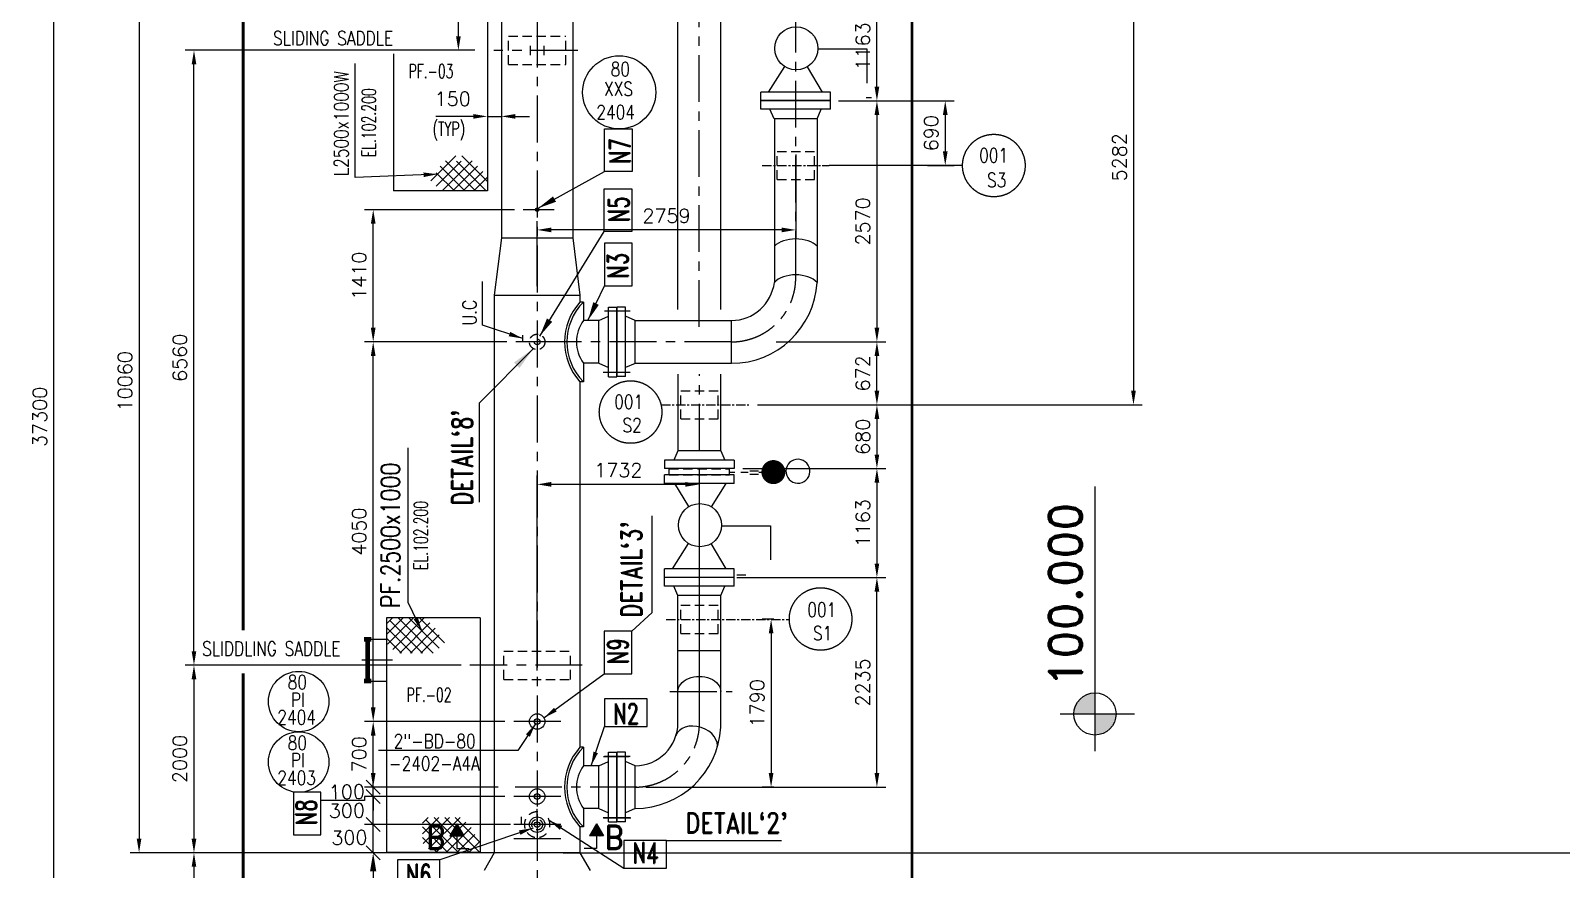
# Model space of a CAD drawing. Extents: x 278807 to 397707, y 326263 to 410363.
# Drawn here: x 334498 to 350829, y 372014 to 380961 of the extents above; entities that cross this region are included whole.
import ezdxf
from ezdxf.enums import TextEntityAlignment as Align

# ---------------------------------------------------------------- set-up
doc = ezdxf.new("R2010")
doc.units = 0
doc.header["$LTSCALE"] = 400
doc.header["$MEASUREMENT"] = 0
doc.linetypes.add('CENTER', pattern=[2, 1.25, -0.25, 0.25, -0.25])
doc.linetypes.add('HIDDEN', pattern=[0.375, 0.25, -0.125])
doc.layers.get('0').update_dxf_attribs({"linetype": 'CONTINUOUS'})
doc.layers.get('DEFPOINTS').update_dxf_attribs({"linetype": 'CONTINUOUS'})
for name, color, linetype in [('CENTRE', 1, 'CENTER'), ('DIM', 1, 'CONTINUOUS'), ('DWG', 2, 'CONTINUOUS'), ('PILERLINE', 4, 'CONTINUOUS'), ('PIPE124', 4, 'CONTINUOUS'), ('SURROPT', 5, 'CONTINUOUS'), ('TEXT', 3, 'CONTINUOUS'), ('WORK', 7, 'CONTINUOUS')]:
    doc.layers.add(name, color=color, linetype=linetype)
doc.styles.add('30', font='romans.shx', dxfattribs={"oblique": 30})
doc.styles.add('ROMANC', font='romand.shx', dxfattribs={"height": 3})
doc.styles.add('ROMANS', font='romans.shx', dxfattribs={"width": 0.9})
doc.styles.get("Standard").update_dxf_attribs({"font": 'romans.shx'})
doc.dimstyles.new('pll', dxfattribs={"dimscale": 100, "dimtxt": 2, "dimasz": 2.5, "dimexe": 1, "dimexo": 1, "dimgap": 1, "dimtad": 1, "dimdec": 0, "dimtxsty": '30', "dimcen": 2.5, "dimclrd": 10, "dimclre": 10, "dimclrt": 3, "dimadec": 0, "dimazin": 0, "dimtfac": 1, "dimtdec": 0, "dimtmove": 0, "dimatfit": 0, "dimfxl": 0, "dimarcsym": 0})
doc.dimstyles.new('RKS', dxfattribs={"dimscale": 100, "dimtxt": 2, "dimasz": 2, "dimexe": 1, "dimexo": 1, "dimgap": 1, "dimtad": 1, "dimdec": 0, "dimzin": 0, "dimdsep": 46, "dimtxsty": 'ROMANS', "dimcen": 0.09, "dimclrd": 1, "dimclre": 1, "dimclrt": 3, "dimadec": 0, "dimazin": 0, "dimtfac": 1, "dimtdec": 0, "dimtmove": 2, "dimatfit": 3, "dimfxl": 0, "dimtolj": 1, "dimtzin": 0, "dimarcsym": 0})
doc.dimstyles.new('VIPIN', dxfattribs={"dimscale": 75, "dimtxt": 2, "dimasz": 2, "dimexe": 1.25, "dimexo": 1.25, "dimgap": 1, "dimtad": 1, "dimdec": 0, "dimtxsty": 'Standard', "dimcen": 0, "dimclrd": 1, "dimclre": 1, "dimclrt": 3, "dimadec": 0, "dimazin": 0, "dimtfac": 1, "dimtdec": 0, "dimtmove": 0, "dimatfit": 3, "dimfxl": 0, "dimtolj": 1, "dimarcsym": 0})

# ---------------------------------------------------------------- blocks, each defined once
blk = doc.blocks.new('*D28')
at = {"color": 1, "lineweight": -2}
for p, q in [((339441, 372191), (336147, 372191)), ((336241, 372041), (336241, 358341)), ((336672, 358191), (336147, 358191))]:
    blk.add_line(p, q, dxfattribs=at)
at = {"color": 1}
for points in [[(336216, 372041), (336266, 372041), (336241, 372191)], [(336216, 358341), (336266, 358341), (336241, 358191)]]:
    blk.add_solid(points, dxfattribs=at)
at = {"layer": 'DEFPOINTS', "color": 0}
for p in [(339535, 372191, 78114), (336241, 358191), (336765, 358191, 78114)]:
    blk.add_point(p, dxfattribs=at)
at = {"color": 3, "insert": (336091, 365191), "char_height": 150, "attachment_point": 5, "rotation": 90}
blk.add_mtext('\\A1;14000', dxfattribs=at)
blk = doc.blocks.new('*D34')
at = {"layer": 'DEFPOINTS', "color": 0}
for p in [(339062, 381753), (339178, 381753), (339329, 380751)]:
    blk.add_point(p, dxfattribs=at)
at = {"layer": 'DIM', "color": 1, "lineweight": -2}
for p, q in [((339084, 381753), (338968, 381753)), ((339062, 380901), (339062, 381603)), ((339236, 380751), (338968, 380751))]:
    blk.add_line(p, q, dxfattribs=at)
at = {"layer": 'DIM', "color": 1}
for points in [[(339037, 381603), (339087, 381603), (339062, 381753)], [(339037, 380901), (339087, 380901), (339062, 380751)]]:
    blk.add_solid(points, dxfattribs=at)
at = {"layer": 'DIM', "color": 3, "insert": (338910, 381310), "char_height": 150, "attachment_point": 5, "rotation": 90}
blk.add_mtext('\\A1;1000', dxfattribs=at)
blk = doc.blocks.new('*D36')
at = {"layer": 'DEFPOINTS', "color": 0}
for p in [(339371, 380268), (339521, 380269), (339521, 380046)]:
    blk.add_point(p, dxfattribs=at)
at = {"layer": 'DIM', "color": 1, "lineweight": -2}
for p, q in [((339221, 380046), (339071, 380046)), ((339371, 380174), (339371, 379953)), ((339371, 380046), (339521, 380046)), ((339521, 380175), (339521, 379953)), ((339671, 380046), (339821, 380046))]:
    blk.add_line(p, q, dxfattribs=at)
at = {"layer": 'DIM', "color": 1}
for points in [[(339221, 380071), (339221, 380021), (339371, 380046)], [(339671, 380071), (339671, 380021), (339521, 380046)]]:
    blk.add_solid(points, dxfattribs=at)
at = {"layer": 'DIM', "color": 3, "insert": (339001, 380233), "char_height": 150, "attachment_point": 5}
blk.add_mtext('\\A1;150', dxfattribs=at)
blk = doc.blocks.new('F18-6')
at = {"color": 2}
for p, q in [((371, 191), (-372, 191)), ((-372, 101), (-372, 191)), ((371, 101), (371, 191)), ((371, 101), (-372, 101)), ((-229, 0), (-273, 101)), ((229, 0), (-229, 0)), ((229, 0), (273, 101))]:
    blk.add_line(p, q, dxfattribs=at)
blk = doc.blocks.new('*D38')
at = {"layer": 'DEFPOINTS', "color": 0, "linetype": 'Continuous'}
for p in [(343033, 380211), (342363, 377641), (343527, 377641)]:
    blk.add_point(p, dxfattribs=at)
at = {"layer": 'PILERLINE', "color": 1, "linetype": 'Continuous', "lineweight": -2}
for p, q in [((343123, 380211), (343621, 380211)), ((343527, 380061), (343527, 377791)), ((342453, 377641), (343621, 377641))]:
    blk.add_line(p, q, dxfattribs=at)
at = {"layer": 'PILERLINE', "color": 1, "linetype": 'Continuous'}
for points in [[(343502, 380061), (343552, 380061), (343527, 380211)], [(343502, 377791), (343552, 377791), (343527, 377641)]]:
    blk.add_solid(points, dxfattribs=at)
at = {"layer": 'PILERLINE', "color": 3, "linetype": 'Continuous', "insert": (343377, 378926), "char_height": 150, "attachment_point": 5, "rotation": 90}
blk.add_mtext('\\A1;2570', dxfattribs=at)
blk = doc.blocks.new('*D42')
at = {"layer": 'DEFPOINTS', "color": 0, "linetype": 'Continuous'}
for p in [(338546, 372191), (338153, 369191), (338332, 369191)]:
    blk.add_point(p, dxfattribs=at)
at = {"layer": 'PILERLINE', "color": 1, "linetype": 'Continuous', "lineweight": -2}
for p, q in [((338426, 372191), (338028, 372191)), ((338153, 371991), (338153, 369391)), ((338212, 369191), (338028, 369191))]:
    blk.add_line(p, q, dxfattribs=at)
at = {"layer": 'PILERLINE', "color": 1, "linetype": 'Continuous'}
for points in [[(338119, 371991), (338186, 371991), (338153, 372191)], [(338119, 369391), (338186, 369391), (338153, 369191)]]:
    blk.add_solid(points, dxfattribs=at)
at = {"layer": 'PILERLINE', "color": 3, "linetype": 'Continuous', "insert": (337953, 370691), "char_height": 200, "attachment_point": 5, "rotation": 90}
blk.add_mtext('\\A1;3000', dxfattribs=at)
blk = doc.blocks.new('_Oblique')
at = {"color": 0, "linetype": 'ByBlock', "lineweight": -2}
blk.add_line((-0.5, -0.5), (0.5, 0.5), dxfattribs=at)
blk = doc.blocks.new('*D43')
at = {"layer": 'DEFPOINTS', "color": 0}
for p in [(338153, 372491), (339711, 372491), (338607, 372191)]:
    blk.add_point(p, dxfattribs=at)
at = {"layer": 'WORK', "color": 1, "lineweight": -2}
for p, q in [((339618, 372491), (338059, 372491)), ((338153, 372191), (338153, 372491)), ((338513, 372191), (338059, 372191))]:
    blk.add_line(p, q, dxfattribs=at)
at = {"layer": 'WORK', "color": 1, "lineweight": -2, "xscale": 150, "yscale": 150, "zscale": 150}
for p, rotation in [((338153, 372491), 90), ((338153, 372191), 270)]:
    blk.add_blockref('_Oblique', p, dxfattribs=dict(at, rotation=rotation))
at = {"layer": 'WORK', "color": 3, "insert": (337899, 372353), "char_height": 150, "attachment_point": 5, "rotation": 1}
blk.add_mtext('\\A1;300', dxfattribs=at)
blk = doc.blocks.new('*D44')
at = {"layer": 'DEFPOINTS', "color": 0}
for p in [(338153, 372791), (339651, 372791), (339496, 372491)]:
    blk.add_point(p, dxfattribs=at)
at = {"layer": 'WORK', "color": 1, "lineweight": -2}
for p, q in [((339557, 372791), (338059, 372791)), ((338153, 372491), (338153, 372791)), ((339402, 372491), (338059, 372491))]:
    blk.add_line(p, q, dxfattribs=at)
at = {"layer": 'WORK', "color": 1, "lineweight": -2, "xscale": 150, "yscale": 150, "zscale": 150}
for p, rotation in [((338153, 372791), 90), ((338153, 372491), 270)]:
    blk.add_blockref('_Oblique', p, dxfattribs=dict(at, rotation=rotation))
at = {"layer": 'WORK', "color": 3, "insert": (337872, 372641), "char_height": 150, "attachment_point": 5, "rotation": 1}
blk.add_mtext('\\A1;300', dxfattribs=at)
blk = doc.blocks.new('*D45')
at = {"layer": 'DEFPOINTS', "color": 0}
for p in [(338153, 372891), (339580, 372891), (338729, 372791)]:
    blk.add_point(p, dxfattribs=at)
at = {"layer": 'WORK', "color": 1, "lineweight": -2}
for p, q in [((338153, 372891), (338153, 373041)), ((339486, 372891), (338059, 372891)), ((338153, 372791), (338153, 372891)), ((338635, 372791), (338059, 372791)), ((338153, 372791), (338153, 372641))]:
    blk.add_line(p, q, dxfattribs=at)
at = {"layer": 'WORK', "color": 1, "lineweight": -2, "xscale": 150, "yscale": 150, "zscale": 150}
for p, rotation in [((338153, 372891), 270), ((338153, 372791), 90)]:
    blk.add_blockref('_Oblique', p, dxfattribs=dict(at, rotation=rotation))
at = {"layer": 'WORK', "color": 3, "insert": (337872, 372841), "char_height": 150, "attachment_point": 5, "rotation": 1}
blk.add_mtext('\\A1;100', dxfattribs=at)
blk = doc.blocks.new('*D46')
at = {"layer": 'DEFPOINTS', "color": 0}
for p in [(338153, 373591), (339651, 373591), (338578, 372891)]:
    blk.add_point(p, dxfattribs=at)
at = {"layer": 'WORK', "color": 1, "lineweight": -2}
for p, q in [((339557, 373591), (338059, 373591)), ((338153, 373041), (338153, 373441)), ((338484, 372891), (338059, 372891))]:
    blk.add_line(p, q, dxfattribs=at)
at = {"layer": 'WORK', "color": 1}
for points in [[(338128, 373441), (338178, 373441), (338153, 373591)], [(338128, 373041), (338178, 373041), (338153, 372891)]]:
    blk.add_solid(points, dxfattribs=at)
at = {"layer": 'WORK', "color": 3, "insert": (338003, 373241), "char_height": 150, "attachment_point": 5, "rotation": 90}
blk.add_mtext('\\A1;700', dxfattribs=at)
blk = doc.blocks.new('*D47')
at = {"layer": 'DEFPOINTS', "color": 0}
for p in [(339184, 374191), (336241, 372191), (336529, 372191, -78114)]:
    blk.add_point(p, dxfattribs=at)
at = {"layer": 'WORK', "color": 1, "lineweight": -2}
for p, q in [((339090, 374191), (336147, 374191)), ((336241, 374041), (336241, 372341)), ((336436, 372191), (336147, 372191))]:
    blk.add_line(p, q, dxfattribs=at)
at = {"layer": 'WORK', "color": 1}
for points in [[(336216, 374041), (336266, 374041), (336241, 374191)], [(336216, 372341), (336266, 372341), (336241, 372191)]]:
    blk.add_solid(points, dxfattribs=at)
at = {"layer": 'WORK', "color": 3, "insert": (336091, 373191), "char_height": 150, "attachment_point": 5, "rotation": 90}
blk.add_mtext('\\A1;2000', dxfattribs=at)
blk = doc.blocks.new('*D48')
at = {"layer": 'DEFPOINTS', "color": 0}
for p in [(336241, 380751), (339071, 380751), (336241, 374191)]:
    blk.add_point(p, dxfattribs=at)
at = {"layer": 'WORK', "color": 1, "lineweight": -2}
for p, q in [((338978, 380751), (336147, 380751)), ((336241, 374341), (336241, 380601))]:
    blk.add_line(p, q, dxfattribs=at)
at = {"layer": 'WORK', "color": 1}
for points in [[(336216, 380601), (336266, 380601), (336241, 380751)], [(336216, 374341), (336266, 374341), (336241, 374191)]]:
    blk.add_solid(points, dxfattribs=at)
at = {"layer": 'WORK', "color": 3, "insert": (336091, 377471), "char_height": 150, "attachment_point": 5, "rotation": 90}
blk.add_mtext('\\A1;6560', dxfattribs=at)
blk = doc.blocks.new('*D49')
at = {"layer": 'DEFPOINTS', "color": 0}
for p in [(338153, 377641), (339670, 377641), (338153, 373591)]:
    blk.add_point(p, dxfattribs=at)
at = {"layer": 'WORK', "color": 1, "lineweight": -2}
for p, q in [((339577, 377641), (338059, 377641)), ((338153, 373741), (338153, 377491))]:
    blk.add_line(p, q, dxfattribs=at)
at = {"layer": 'WORK', "color": 1}
for points in [[(338128, 377491), (338178, 377491), (338153, 377641)], [(338128, 373741), (338178, 373741), (338153, 373591)]]:
    blk.add_solid(points, dxfattribs=at)
at = {"layer": 'WORK', "color": 3, "insert": (338003, 375616), "char_height": 150, "attachment_point": 5, "rotation": 90}
blk.add_mtext('\\A1;4050', dxfattribs=at)
blk = doc.blocks.new('*D50')
at = {"layer": 'DEFPOINTS', "color": 0}
for p in [(338153, 379051), (339754, 379051), (338153, 377641)]:
    blk.add_point(p, dxfattribs=at)
at = {"layer": 'WORK', "color": 1, "lineweight": -2}
for p, q in [((339660, 379051), (338059, 379051)), ((338153, 377791), (338153, 378901))]:
    blk.add_line(p, q, dxfattribs=at)
at = {"layer": 'WORK', "color": 1}
for points in [[(338128, 378901), (338178, 378901), (338153, 379051)], [(338128, 377791), (338178, 377791), (338153, 377641)]]:
    blk.add_solid(points, dxfattribs=at)
at = {"layer": 'WORK', "color": 3, "insert": (338003, 378346), "char_height": 150, "attachment_point": 5, "rotation": 90}
blk.add_mtext('\\A1;1410', dxfattribs=at)
blk = doc.blocks.new('*D52')
at = {"layer": 'DEFPOINTS', "color": 0}
for p in [(338059, 382251), (335655, 372191), (336436, 372191)]:
    blk.add_point(p, dxfattribs=at)
at = {"layer": 'WORK', "color": 1, "lineweight": -2}
for p, q in [((337965, 382251), (335561, 382251)), ((335655, 382101), (335655, 372341)), ((336342, 372191), (335561, 372191))]:
    blk.add_line(p, q, dxfattribs=at)
at = {"layer": 'WORK', "color": 1}
for points in [[(335630, 382101), (335680, 382101), (335655, 382251)], [(335630, 372341), (335680, 372341), (335655, 372191)]]:
    blk.add_solid(points, dxfattribs=at)
at = {"layer": 'WORK', "color": 3, "insert": (335505, 377221), "char_height": 150, "attachment_point": 5, "rotation": 90}
blk.add_mtext('\\A1;10060', dxfattribs=at)
blk = doc.blocks.new('*D67')
at = {"layer": 'DEFPOINTS', "color": 0}
for p in [(341937, 375126), (343527, 375126), (340966, 372891)]:
    blk.add_point(p, dxfattribs=at)
at = {"layer": 'WORK', "color": 1, "lineweight": -2}
for p, q in [((342031, 375126), (343621, 375126)), ((343527, 373041), (343527, 374976)), ((341060, 372891), (343621, 372891))]:
    blk.add_line(p, q, dxfattribs=at)
at = {"layer": 'WORK', "color": 1}
for points in [[(343502, 374976), (343552, 374976), (343527, 375126)], [(343502, 373041), (343552, 373041), (343527, 372891)]]:
    blk.add_solid(points, dxfattribs=at)
at = {"layer": 'WORK', "color": 3, "insert": (343377, 374008), "char_height": 150, "attachment_point": 5, "rotation": 90}
blk.add_mtext('\\A1;2235', dxfattribs=at)
blk = doc.blocks.new('*D68')
at = {"layer": 'DEFPOINTS', "color": 0}
for p in [(342522, 374681), (342398, 372891), (342522, 372891)]:
    blk.add_point(p, dxfattribs=at)
at = {"layer": 'WORK', "color": 1, "lineweight": -2}
for p, q in [((342429, 374681), (342304, 374681)), ((342398, 374531), (342398, 373041)), ((342429, 372891), (342304, 372891))]:
    blk.add_line(p, q, dxfattribs=at)
at = {"layer": 'WORK', "color": 1}
for points in [[(342373, 374531), (342423, 374531), (342398, 374681)], [(342373, 373041), (342423, 373041), (342398, 372891)]]:
    blk.add_solid(points, dxfattribs=at)
at = {"layer": 'WORK', "color": 3, "insert": (342248, 373786), "char_height": 150, "attachment_point": 5, "rotation": 90}
blk.add_mtext('\\A1;1790', dxfattribs=at)
blk = doc.blocks.new('*D69')
at = {"layer": 'DEFPOINTS', "color": 0}
for p in [(342004, 376289), (342004, 375126), (343527, 375126)]:
    blk.add_point(p, dxfattribs=at)
at = {"layer": 'WORK', "color": 1, "lineweight": -2}
for p, q in [((342098, 376289), (343621, 376289)), ((343527, 376139), (343527, 375276)), ((342098, 375126), (343621, 375126))]:
    blk.add_line(p, q, dxfattribs=at)
at = {"layer": 'WORK', "color": 1}
for points in [[(343502, 376139), (343552, 376139), (343527, 376289)], [(343502, 375276), (343552, 375276), (343527, 375126)]]:
    blk.add_solid(points, dxfattribs=at)
at = {"layer": 'WORK', "color": 3, "insert": (343377, 375707), "char_height": 150, "attachment_point": 5, "rotation": 90}
blk.add_mtext('\\A1;1163', dxfattribs=at)
blk = doc.blocks.new('*D70')
at = {"layer": 'DEFPOINTS', "color": 0}
for p in [(342159, 376969), (342859, 376289), (343527, 376289)]:
    blk.add_point(p, dxfattribs=at)
at = {"layer": 'WORK', "color": 1, "lineweight": -2}
for p, q in [((342253, 376969), (343621, 376969)), ((343527, 376819), (343527, 376439)), ((342953, 376289), (343621, 376289))]:
    blk.add_line(p, q, dxfattribs=at)
at = {"layer": 'WORK', "color": 1}
for points in [[(343502, 376819), (343552, 376819), (343527, 376969)], [(343502, 376439), (343552, 376439), (343527, 376289)]]:
    blk.add_solid(points, dxfattribs=at)
at = {"layer": 'WORK', "color": 3, "insert": (343377, 376629), "char_height": 150, "attachment_point": 5, "rotation": 90}
blk.add_mtext('\\A1;680', dxfattribs=at)
blk = doc.blocks.new('*D71')
at = {"layer": 'DEFPOINTS', "color": 0}
for p in [(343402, 377641), (343527, 377641), (343307, 376969)]:
    blk.add_point(p, dxfattribs=at)
at = {"layer": 'WORK', "color": 1, "lineweight": -2}
for p, q in [((343495, 377641), (343621, 377641)), ((343527, 377119), (343527, 377491)), ((343401, 376969), (343621, 376969))]:
    blk.add_line(p, q, dxfattribs=at)
at = {"layer": 'WORK', "color": 1}
for points in [[(343502, 377491), (343552, 377491), (343527, 377641)], [(343502, 377119), (343552, 377119), (343527, 376969)]]:
    blk.add_solid(points, dxfattribs=at)
at = {"layer": 'WORK', "color": 3, "insert": (343377, 377305), "char_height": 150, "attachment_point": 5, "rotation": 90}
blk.add_mtext('\\A1;672', dxfattribs=at)
blk = doc.blocks.new('*D75')
at = {"layer": 'DEFPOINTS', "color": 0}
for p in [(343031, 381375), (343527, 381375), (343372, 380212)]:
    blk.add_point(p, dxfattribs=at)
at = {"layer": 'WORK', "color": 1, "lineweight": -2}
for p, q in [((343125, 381375), (343621, 381375)), ((343527, 380362), (343527, 381225)), ((343466, 380212), (343621, 380212))]:
    blk.add_line(p, q, dxfattribs=at)
at = {"layer": 'WORK', "color": 1}
for points in [[(343502, 381225), (343552, 381225), (343527, 381375)], [(343502, 380362), (343552, 380362), (343527, 380212)]]:
    blk.add_solid(points, dxfattribs=at)
at = {"layer": 'WORK', "color": 3, "insert": (343377, 380793), "char_height": 150, "attachment_point": 5, "rotation": 90}
blk.add_mtext('\\A1;1163', dxfattribs=at)
blk = doc.blocks.new('*D106')
at = {"layer": 'DEFPOINTS', "color": 0}
for p in [(343024, 380212), (343974, 379522), (344256, 379522)]:
    blk.add_point(p, dxfattribs=at)
at = {"layer": 'WORK', "color": 1, "lineweight": -2}
for p, q in [((343118, 380212), (344350, 380212)), ((344256, 380062), (344256, 379672)), ((344068, 379522), (344350, 379522))]:
    blk.add_line(p, q, dxfattribs=at)
at = {"layer": 'WORK', "color": 1}
for points in [[(344231, 380062), (344281, 380062), (344256, 380212)], [(344231, 379672), (344281, 379672), (344256, 379522)]]:
    blk.add_solid(points, dxfattribs=at)
at = {"layer": 'WORK', "color": 3, "insert": (344106, 379867), "char_height": 150, "attachment_point": 5, "rotation": 90}
blk.add_mtext('\\A1;690', dxfattribs=at)
blk = doc.blocks.new('*D118')
at = {"layer": 'DEFPOINTS', "color": 0}
for p in [(373176, 398361), (340088, 372191), (374596, 372191)]:
    blk.add_point(p, dxfattribs=at)
at = {"layer": 'WORK', "color": 1, "lineweight": -2}
for p, q in [((373270, 398361), (374689, 398361)), ((374596, 398211), (374596, 372341)), ((340181, 372191), (374689, 372191))]:
    blk.add_line(p, q, dxfattribs=at)
at = {"layer": 'WORK', "color": 1}
for points in [[(374571, 398211), (374621, 398211), (374596, 398361)], [(374571, 372341), (374621, 372341), (374596, 372191)]]:
    blk.add_solid(points, dxfattribs=at)
at = {"layer": 'WORK', "color": 3, "insert": (374446, 385276), "char_height": 150, "attachment_point": 5, "rotation": 90}
blk.add_mtext('\\A1;26170', dxfattribs=at)
blk = doc.blocks.new('*D185')
at = {"layer": 'DEFPOINTS', "color": 0}
for p in [(334747, 395491), (335662, 395491), (336200, 358191, -78114)]:
    blk.add_point(p, dxfattribs=at)
at = {"layer": 'WORK', "color": 1, "lineweight": -2}
for p, q in [((335568, 395491), (334653, 395491)), ((334747, 358341), (334747, 395341)), ((336106, 358191), (334653, 358191))]:
    blk.add_line(p, q, dxfattribs=at)
at = {"layer": 'WORK', "color": 1}
for points in [[(334722, 395341), (334772, 395341), (334747, 395491)], [(334722, 358341), (334772, 358341), (334747, 358191)]]:
    blk.add_solid(points, dxfattribs=at)
at = {"layer": 'WORK', "color": 3, "insert": (334597, 376841), "char_height": 150, "attachment_point": 5, "rotation": 90}
blk.add_mtext('\\A1;37300', dxfattribs=at)
blk = doc.blocks.new('*D210')
at = {"layer": 'DEFPOINTS', "color": 0}
for p in [(342733, 382251), (342937, 376969), (346264, 376969)]:
    blk.add_point(p, dxfattribs=at)
at = {"layer": 'WORK', "color": 1, "lineweight": -2}
for p, q in [((342827, 382251), (346358, 382251)), ((346264, 382101), (346264, 377119)), ((343031, 376969), (346358, 376969))]:
    blk.add_line(p, q, dxfattribs=at)
at = {"layer": 'WORK', "color": 1}
for points in [[(346239, 382101), (346289, 382101), (346264, 382251)], [(346239, 377119), (346289, 377119), (346264, 376969)]]:
    blk.add_solid(points, dxfattribs=at)
at = {"layer": 'WORK', "color": 3, "insert": (346114, 379610), "char_height": 150, "attachment_point": 5, "rotation": 90}
blk.add_mtext('\\A1;5282', dxfattribs=at)
blk = doc.blocks.new('*D211')
at = {"layer": 'DEFPOINTS', "color": 0}
for p in [(342661, 379732), (339902, 378835), (339902, 378141)]:
    blk.add_point(p, dxfattribs=at)
at = {"layer": 'WORK', "color": 1, "lineweight": -2}
for p, q in [((342661, 379638), (342661, 378741)), ((339902, 378234), (339902, 378929)), ((342511, 378835), (340052, 378835))]:
    blk.add_line(p, q, dxfattribs=at)
at = {"layer": 'WORK', "color": 1}
for points in [[(340052, 378860), (340052, 378810), (339902, 378835)], [(342511, 378860), (342511, 378810), (342661, 378835)]]:
    blk.add_solid(points, dxfattribs=at)
at = {"layer": 'WORK', "color": 3, "insert": (341282, 378985), "char_height": 150, "attachment_point": 5}
blk.add_mtext('\\A1;2759', dxfattribs=at)
blk = doc.blocks.new('*D212')
at = {"layer": 'DEFPOINTS', "color": 0}
for p in [(339902, 376121), (339902, 374041), (341634, 373910)]:
    blk.add_point(p, dxfattribs=at)
at = {"layer": 'WORK', "color": 1, "lineweight": -2}
for p, q in [((339902, 374134), (339902, 376215)), ((341484, 376121), (340052, 376121)), ((341634, 374003), (341634, 376215))]:
    blk.add_line(p, q, dxfattribs=at)
at = {"layer": 'WORK', "color": 1}
for points in [[(340052, 376146), (340052, 376096), (339902, 376121)], [(341484, 376146), (341484, 376096), (341634, 376121)]]:
    blk.add_solid(points, dxfattribs=at)
at = {"layer": 'WORK', "color": 3, "insert": (340768, 376271), "char_height": 150, "attachment_point": 5}
blk.add_mtext('\\A1;1732', dxfattribs=at)

msp = doc.modelspace()

# ---------------------------------------------------------------- hatches: boundary and pattern name
h = msp.add_hatch(color=255)
h.paths.add_polyline_path([(345852.933, 373896.294, 0.414213562), (345627.933, 373671.294), (345852.933, 373671.294)])
h.paths.add_polyline_path([(345852.933, 373671.294), (345852.933, 373446.294, 0.414213562), (346077.933, 373671.294)])
h = msp.add_hatch()
h.set_pattern_fill('ANSI31', color=256, scale=61.74, angle=540, style=0)
h.set_pattern_definition([(315, (308848.296, 385335.5056), (-5.4570966, -5.4570966), [])])
h.paths.add_polyline_path([(339120.723, 372371.044), (338972.2, 372371.044), (339046.461, 372499.669)])
h = msp.add_hatch()
h.set_pattern_fill('ANSI31', color=256, scale=61.74, angle=540, style=0)
h.set_pattern_definition([(225, (370733.977, 385335.5056), (5.4570966, -5.4570966), [])])
h.paths.add_polyline_path([(340461.55, 372371.044), (340610.073, 372371.044), (340535.812, 372499.669)])

# ---------------------------------------------------------------- linework, layer by layer
for p, q in [((343902.309, 385190.694), (343902.309, 362190.694)), ((343902.309, 362290.694), (343902.309, 385090.694)), ((340561.316, 373119.194), (340662.38, 373164.093)), ((339735.08, 372490.694), (339735.08, 372572.806)), ((339046.461, 372499.669), (338972.2, 372371.044)), ((338972.2, 372371.044), (339120.723, 372371.044)), ((339046.269, 372371.044), (339046.269, 372236.462)), ((339046.461, 372499.669), (339120.723, 372371.044)), ((339872.316, 372490.694), (339735.08, 372490.694)), ((340535.812, 372499.669), (340461.55, 372371.044)), ((340610.073, 372371.044), (340461.55, 372371.044)), ((340535.812, 372499.669), (340610.073, 372371.044)), ((340536.004, 372371.044), (340536.004, 372236.462)), ((339046.269, 372236.462), (339176.835, 372236.462)), ((340536.004, 372236.462), (340405.438, 372236.462))]:
    msp.add_line(p, q)
at = {"color": 9}
for p, q in [((339521.316, 382250.694), (339521.316, 378750.694)), ((339521.316, 382250.694), (339521.316, 378750.694)), ((340283.316, 382250.694), (340283.316, 378750.694)), ((339371.316, 381752.694), (339371.316, 379250.694)), ((338371.316, 380713.317), (338371.316, 379250.694)), ((339371.316, 379250.694), (338371.316, 379250.694)), ((339521.316, 378750.694), (339445.316, 378140.694)), ((339521.316, 378750.694), (340283.316, 378750.694)), ((340283.316, 378750.694), (340359.316, 378140.694)), ((339445.316, 378140.694), (339445.316, 373119.134)), ((339445.316, 378140.694), (340359.316, 378140.694)), ((340359.316, 378140.694), (340359.316, 378073.016)), ((340359.316, 378073.016), (340359.316, 378065.694)), ((340395.316, 378065.694), (340359.316, 378065.694)), ((340395.316, 378065.694), (340395.316, 377869.194)), ((340561.316, 377869.194), (340662.38, 377914.093)), ((340662.38, 377269.194), (340662.38, 378012.194)), ((340662.38, 378012.194), (340752.316, 378012.194)), ((340752.316, 377269.194), (340752.316, 378012.194)), ((340561.316, 377869.194), (340395.316, 377869.194)), ((340561.316, 377412.194), (340561.316, 377869.194)), ((340561.316, 377412.194), (340395.316, 377412.194)), ((340395.316, 377412.194), (340395.316, 377215.694)), ((340561.316, 377412.194), (340662.38, 377367.296)), ((340662.38, 377269.194), (340752.316, 377269.194)), ((340359.316, 377215.694), (340359.316, 373315.694)), ((340395.316, 377215.694), (340359.316, 377215.694)), ((340395.316, 373315.694), (340359.316, 373315.694)), ((340395.316, 373315.694), (340395.316, 373119.194)), ((340662.38, 373262.194), (340752.316, 373262.194)), ((340662.38, 372519.194), (340662.38, 373262.194)), ((340752.316, 372519.194), (340752.316, 373262.194)), ((339445.316, 373119.134), (339445.316, 372190.694)), ((340561.316, 373119.194), (340395.316, 373119.194)), ((340561.316, 372662.194), (340561.316, 373119.194)), ((340561.316, 372662.194), (340395.316, 372662.194)), ((340395.316, 372662.194), (340395.316, 372465.694)), ((340561.316, 372662.194), (340662.38, 372617.296)), ((340662.38, 372519.194), (340752.316, 372519.194)), ((340395.316, 372465.694), (340359.316, 372465.694)), ((340359.316, 372465.694), (340359.316, 372190.694)), ((339445.316, 372190.694), (339336.197, 372001.694)), ((340359.316, 372190.694), (339445.316, 372190.694)), ((340359.316, 372190.694), (340468.435, 372001.694))]:
    msp.add_line(p, q, dxfattribs=at)
at = {"color": 9, "linetype": 'HIDDEN'}
for p, q in [((339596.316, 380600.694), (339596.316, 380900.694)), ((339596.316, 380900.694), (340208.316, 380900.694)), ((340208.316, 380600.694), (340208.316, 380900.694)), ((339831.112, 380699.975), (339831.112, 380801.413)), ((339977.533, 380699.975), (339977.533, 380801.413)), ((339596.316, 380600.694), (340208.316, 380600.694)), ((339545.316, 374040.694), (339545.316, 374340.694)), ((339545.316, 374340.694), (340259.316, 374340.694)), ((340259.316, 374040.694), (340259.316, 374340.694)), ((339545.316, 374040.694), (340259.316, 374040.694))]:
    msp.add_line(p, q, dxfattribs=at)
at = {"color": 8}
for p, q in [((339035.835, 379624.672), (338769.275, 379358.112)), ((339092.403, 379568.103), (338825.843, 379301.543)), ((339209.965, 379572.528), (338888.131, 379250.694)), ((339209.965, 379572.528), (338888.131, 379250.694)), ((338923.142, 379572.528), (339244.977, 379250.694)), ((338923.142, 379572.528), (339244.977, 379250.694)), ((339040.705, 379568.103), (339358.114, 379250.694)), ((339097.273, 379624.672), (339371.316, 379350.629)), ((338825.843, 379443.554), (339018.703, 379250.694)), ((338866.574, 379515.96), (339131.84, 379250.694)), ((339266.534, 379515.96), (339001.268, 379250.694)), ((339323.102, 379459.391), (339114.405, 379250.694)), ((339371.316, 379396.36), (339225.65, 379250.694)), ((339295.316, 374695.768), (338295.316, 374695.768)), ((338295.316, 374695.768), (338295.316, 372193.768)), ((338471.255, 374695.768), (338295.316, 374519.829)), ((338358.118, 374695.768), (338295.316, 374632.966)), ((338584.392, 374695.768), (338304.527, 374415.903)), ((338332.269, 374669.918), (338680.397, 374321.79)), ((338697.529, 374695.768), (338361.096, 374359.334)), ((338419.556, 374695.768), (338793.534, 374321.79)), ((338758.523, 374643.624), (338436.688, 374321.79)), ((338758.523, 374643.624), (338436.688, 374321.79)), ((338471.7, 374643.624), (338793.534, 374321.79)), ((338532.693, 374695.768), (338855.822, 374372.639)), ((338645.831, 374695.768), (338912.391, 374429.208)), ((339295.316, 374695.768), (339295.316, 372193.768)), ((338295.316, 374593.734), (338567.26, 374321.79)), ((338295.316, 374480.597), (338454.123, 374321.79)), ((338815.091, 374587.056), (338549.825, 374321.79)), ((338855.822, 374514.649), (338662.962, 374321.79)), ((338056.648, 374470.768), (338295.316, 374470.768)), ((338359.279, 374245.768), (338030.757, 374245.768)), ((338056.648, 374020.768), (338295.316, 374020.768)), ((338854.181, 372567.746), (338678.242, 372391.807)), ((338741.043, 372567.746), (338678.242, 372504.944)), ((338967.318, 372567.746), (338687.453, 372287.881)), ((338715.194, 372541.896), (339063.323, 372193.768)), ((339080.455, 372567.746), (338744.022, 372231.312)), ((338802.482, 372567.746), (339176.46, 372193.768)), ((339141.448, 372515.602), (338819.614, 372193.768)), ((339141.448, 372515.602), (338819.614, 372193.768)), ((338854.626, 372515.602), (339176.46, 372193.768)), ((338915.619, 372567.746), (339289.597, 372193.768)), ((339028.756, 372567.746), (339295.316, 372301.185)), ((338678.242, 372465.712), (338950.186, 372193.768)), ((338678.242, 372352.574), (338837.049, 372193.768)), ((339198.017, 372459.033), (338932.751, 372193.768)), ((339238.748, 372386.627), (339045.888, 372193.768)), ((339295.316, 372193.768), (338295.316, 372193.768)), ((339295.316, 372314.158), (339174.925, 372193.768))]:
    msp.add_line(p, q, dxfattribs=at)
at = {"color": 1}
for p, q in [((340896.054, 377967.094), (340622.418, 377967.094)), ((340896.054, 377314.294), (340605.054, 377314.294)), ((340611.578, 373217.094), (340885.214, 373217.094)), ((340896.054, 373217.094), (340622.418, 373217.094)), ((340896.054, 372564.294), (340605.054, 372564.294)), ((340611.578, 372564.294), (340902.578, 372564.294))]:
    msp.add_line(p, q, dxfattribs=at)
at = {"color": 255}
for p, q in [((345852.933, 376097.021), (345852.933, 373275.961)), ((345483.6, 373671.294), (346273.347, 373671.294))]:
    msp.add_line(p, q, dxfattribs=at)
at = {"const_width": 30}
for points in [[(343902.309, 385190.694), (343902.309, 385190.694), (343902.309, 358190.694)], [(336765.316, 374564.36), (336765.316, 383086.199)], [(336765.316, 374067.387), (336765.316, 374104.66)], [(336765.316, 358253.528), (336765.316, 374067.387)]]:
    msp.add_lwpolyline(points, dxfattribs=at)
for points in [[(340914.69, 379912.428), (340914.69, 379458.485), (340619.935, 379458.485), (340619.935, 379912.428)], [(340912.694, 379272.091), (340912.694, 378818.148), (340617.939, 378818.148), (340617.939, 379272.091)], [(340620.902, 378692.073), (340620.902, 378238.13), (340915.657, 378238.13), (340915.657, 378692.073)], [(340617.939, 374553.037), (340617.939, 374099.095), (340912.694, 374099.095), (340912.694, 374553.037)], [(341075.625, 373832.433), (340621.682, 373832.433), (340621.682, 373537.678), (341075.625, 373537.678)], [(337300.984, 372836.757), (337300.984, 372382.814), (337595.739, 372382.814), (337595.739, 372836.757)], [(341280.715, 372320.187), (340826.772, 372320.187), (340826.772, 372025.432), (341280.715, 372025.432)], [(338864.635, 372114.761), (338410.692, 372114.761), (338410.692, 371820.006), (338864.635, 371820.006)]]:
    msp.add_lwpolyline(points, close=True)
at = {"const_width": 128}
msp.add_lwpolyline([(342422.427, 376315.573, -1), (342422.427, 376187.573, -1)], format="xyb", close=True, dxfattribs=at)
at = {"color": 8, "const_width": 50}
for points in [[(338056.648, 374467.782), (338095.316, 374467.782)], [(338095.316, 374020.768), (338095.316, 374470.768)], [(338133.985, 374467.782), (338095.316, 374467.782)], [(338056.648, 374023.656), (338095.316, 374023.656)], [(338133.985, 374023.656), (338095.316, 374023.656)]]:
    msp.add_lwpolyline(points, dxfattribs=at)
msp.add_lwpolyline([(341280.715, 372320.187), (342508.028, 372320.187)])
for centre, radius in [((340777.886, 380302.559), 390.275), ((339902.316, 379050.694), 19), ((337358.046, 373803.665), 322.56), ((339902.316, 373590.694), 82.5), ((339902.316, 373590.694), 30), ((337358.046, 373158.311), 322.56), ((339902.316, 372790.694), 82.5), ((339902.316, 372790.694), 30), ((339902.316, 372490.694), 82.5), ((339902.316, 372490.694), 30)]:
    msp.add_circle(centre, radius)
at = {"color": 9, "linetype": 'HIDDEN'}
for radius in [82.5, 30]:
    msp.add_circle((339902.316, 377640.694), radius, dxfattribs=at)
at = {"color": 255}
msp.add_circle((345852.933, 373671.294), 225, dxfattribs=at)
at = {"linetype": 'HIDDEN'}
msp.add_circle((339902.316, 372490.694), 57.15, dxfattribs=at)
at = {"color": 9}
for centre, radius, start, end in [((340823.215, 377640.694), 629.148, 137.5056963, 222.4943037), ((340820.757, 377640.694), 601.353, 135.0297066, 224.9702934), ((340718.059, 377640.694), 395.443, 144.7017397, 215.2982603), ((340823.215, 372890.694), 629.148, 137.5056963, 222.4943037), ((340820.757, 372890.694), 601.353, 135.0297066, 224.9702934), ((340718.059, 372890.694), 395.443, 144.7017397, 215.2982603)]:
    msp.add_arc(centre, radius, start, end, dxfattribs=at)
at = {"layer": 'CENTRE'}
for p, q in [((339902.309, 387468.375), (339902.309, 372684.611)), ((341632.316, 377799.622), (341632.316, 381387.97)), ((342661.316, 378326.694), (342661.316, 381136.896)), ((340337.085, 380750.694), (339440.036, 380750.694)), ((340085.303, 379050.694), (339754.166, 379050.694)), ((341975.316, 377640.694), (339670.367, 377640.694)), ((341634.316, 376478.694), (341634.316, 377297.191)), ((341634.316, 373577.597), (341634.316, 376287.694)), ((340383.439, 374190.694), (339183.683, 374190.694)), ((341319.453, 373909.694), (341983.012, 373909.694)), ((340153.498, 373590.694), (339651.134, 373590.694)), ((340966.21, 372890.694), (339580.135, 372890.694)), ((340153.498, 372790.694), (339651.134, 372790.694)), ((339902.309, 372606.114), (339902.309, 362243.899)), ((340153.498, 372490.694), (339651.134, 372490.694)), ((340153.498, 372340.694), (339651.134, 372340.694))]:
    msp.add_line(p, q, dxfattribs=at)
for centre, radius, start, end in [((341975.316, 378326.694), 686, 270, 0), ((340944.9, 373580.114), 689.421, 270.1177157, 359.7908471)]:
    msp.add_arc(centre, radius, start, end, dxfattribs=at)
at = {"layer": 'DIM', "linetype": 'HIDDEN'}
for p, q in [((341311.244, 376285.694), (341953.389, 376285.694)), ((341311.244, 376223.694), (341311.244, 376285.694)), ((341953.389, 376223.694), (341953.389, 376285.694)), ((341311.244, 376223.694), (341953.389, 376223.694)), ((341953.389, 376251.694), (342010.802, 376251.694)), ((342075.882, 376251.694), (342154.42, 376251.694)), ((342266.261, 376251.694), (342373.347, 376251.694))]:
    msp.add_line(p, q, dxfattribs=at)
at = {"layer": 'DWG'}
for centre, radius, start, end in [((341975.494, 378327.875), 915.781, 269.9888444, 356.6901064), ((341975.687, 378329.569), 460.275, 269.9538037, 353.1913368), ((342684.067, 376260.705), 127.687, 88.8762408, 86.1613768)]:
    msp.add_arc(centre, radius, start, end, dxfattribs=at)
at = {"layer": 'DWG', "linetype": 'HIDDEN'}
for start, end in [(62.2763705, 62.2763705), (155.0687907, 315.2307359), (86.9107875, 135.4234319), (348.594335, 51.2540979)]:
    msp.add_arc((339902.316, 372490.694), 136.5, start, end, dxfattribs=at)
at = {"layer": 'PIPE124'}
for p, q in [((341403.716, 377984.481), (341403.716, 381835.153)), ((341860.916, 377984.481), (341860.916, 381907.694)), ((341405.716, 376478.694), (341405.716, 377297.191)), ((341862.916, 376478.694), (341862.916, 377297.191)), ((339902.316, 372490.694), (339902.316, 372653.662))]:
    msp.add_line(p, q, dxfattribs=at)
at = {"layer": 'PIPE124', "color": 2}
for p, q in [((342896.351, 380765.845), (343417.714, 380765.845)), ((343417.714, 380765.845), (343417.714, 380400.296)), ((342371.922, 380304.63), (342543.592, 380577.052)), ((342946.71, 380304.63), (342784.739, 380574.441)), ((343030.816, 380304.63), (342287.816, 380304.63)), ((342287.816, 380214.694), (342287.816, 380304.63)), ((343030.816, 380214.694), (342287.816, 380214.694)), ((343030.816, 380214.694), (343030.816, 380304.63)), ((342003.816, 376220.694), (341260.816, 376220.694)), ((341260.816, 376130.758), (341260.816, 376220.694)), ((342003.816, 376130.758), (341260.816, 376130.758)), ((341520.836, 375883.072), (341372.146, 376130.758)), ((341761.983, 375880.462), (341919.71, 376130.758)), ((342003.816, 376130.758), (342003.816, 376220.694)), ((341869.351, 375679.845), (342390.714, 375679.845)), ((342390.714, 375679.845), (342390.714, 375314.296)), ((341344.922, 375218.63), (341516.592, 375491.052)), ((341919.71, 375218.63), (341757.739, 375488.441)), ((342003.816, 375218.63), (341260.816, 375218.63)), ((341260.816, 375128.694), (341260.816, 375218.63)), ((342003.816, 375128.694), (341260.816, 375128.694)), ((342003.816, 375128.694), (342003.816, 375218.63))]:
    msp.add_line(p, q, dxfattribs=at)
at = {"layer": 'PIPE124', "color": 4}
for p, q in [((342432.716, 380025.694), (342432.716, 378275.001)), ((342889.916, 380025.694), (342889.916, 378275.001)), ((340946.316, 377869.294), (341977.316, 377869.294)), ((340946.316, 377412.094), (341977.316, 377412.094)), ((341403.716, 373576.693), (341403.716, 374934.694)), ((341860.916, 373529.131), (341860.916, 374934.694)), ((341403.716, 374347.41), (341860.916, 374347.41))]:
    msp.add_line(p, q, dxfattribs=at)
at = {"layer": 'PIPE124', "color": 6}
msp.add_line((341975.316, 377412.094), (341975.316, 377869.294), dxfattribs=at)
at = {"layer": 'PIPE124', "color": 2}
for centre in [(342666.287, 380771.757), (341639.287, 375685.757)]:
    msp.add_circle(centre, 230.139, dxfattribs=at)
at = {"layer": 'PIPE124', "color": 4}
for centre, radius, start, end in [((340946.316, 373576.694), 457.4, 270, 359.9998197), ((340945.417, 373578.947), 916.853, 270.0561834, 356.8853816)]:
    msp.add_arc(centre, radius, start, end, dxfattribs=at)
at = {"layer": 'PIPE124', "color": 6}
for centre, major_axis, ratio, start_param, end_param in [((342661.316, 378571.232), (270.496, 0), 0.618396298, 6.847203776, 8.860759491), ((342662.779, 378188.51), (-266.918, 3.207), 0.626543449, 3.70421042, 5.758918943)]:
    msp.add_ellipse(centre, major_axis=major_axis, ratio=ratio, start_param=start_param, end_param=end_param, dxfattribs=at)
at = {"layer": 'PIPE124', "color": 4, "extrusion": (0, 0, -1)}
msp.add_ellipse((341632.316, 373909.694), major_axis=(-228.6, 0), ratio=0.707106781, start_param=0, end_param=3.141592654, dxfattribs=at)
at = {"layer": 'PIPE124', "color": 4}
msp.add_ellipse((341600.872, 373370.327), major_axis=(-218.185, 69.54), ratio=0.721409698, start_param=3.141592654, end_param=6.283185307, dxfattribs=at)
at = {"layer": 'SURROPT', "linetype": 'HIDDEN'}
for p, q in [((342461.316, 379671.694), (342861.316, 379671.694)), ((342461.316, 379371.694), (342461.316, 379671.694)), ((342861.316, 379371.694), (342861.316, 379671.694)), ((342461.316, 379371.694), (342861.316, 379371.694)), ((341434.316, 377118.694), (341834.316, 377118.694)), ((341434.316, 376818.694), (341434.316, 377118.694)), ((341834.316, 376818.694), (341834.316, 377118.694)), ((341434.316, 376818.694), (341834.316, 376818.694)), ((341434.316, 374830.694), (341834.316, 374830.694)), ((341434.316, 374530.694), (341434.316, 374830.694)), ((341834.316, 374530.694), (341834.316, 374830.694)), ((341434.316, 374530.694), (341834.316, 374530.694))]:
    msp.add_line(p, q, dxfattribs=at)
at = {"layer": 'SURROPT', "linetype": 'CENTER', "ltscale": 0.2}
for p, q in [((342304.129, 379521.694), (343018.504, 379521.694)), ((341223.679, 376968.694), (342159.117, 376968.694)), ((341277.129, 374680.694), (342592.757, 374680.694))]:
    msp.add_line(p, q, dxfattribs=at)
at = {"layer": 'SURROPT'}
msp.add_line((344440.807, 379521.694), (343018.504, 379521.694), dxfattribs=at)
at = {"layer": 'SURROPT', "linetype": 'HIDDEN', "ltscale": 700}
for centre in [(344774.342, 379521.694), (340899.07, 376892.052), (342926.267, 374684.694)]:
    msp.add_circle(centre, 333.535, dxfattribs=at)
at = {"layer": 'WORK'}
for p, q in [((343411.326, 380249.347), (343469.64, 380249.347)), ((339749.511, 377640.694), (339749.511, 377711.716)), ((339872.316, 377640.694), (339749.511, 377640.694)), ((341130.436, 374754.716), (341130.436, 375783.678)), ((340912.694, 374553.037), (341130.436, 374754.716))]:
    msp.add_line(p, q, dxfattribs=at)
at = {"layer": 'WORK', "color": 1}
for p, q in [((339071.316, 380046.364), (338822.575, 380046.364)), ((342169.779, 376264.356), (342264.287, 376264.356)), ((342169.779, 376230.959), (342264.287, 376230.959)), ((342033.02, 375155.365), (342127.528, 375155.365)), ((338059.038, 372747.513), (337590.74, 372747.513)), ((338059.038, 372790.694), (338059.038, 372747.513))]:
    msp.add_line(p, q, dxfattribs=at)

# ---------------------------------------------------------------- block references
for p in [(342659.316, 380020.694), (341632.316, 374934.694)]:
    msp.add_blockref('F18-6', p)
at = {"xscale": -1}
for p, rotation in [((340946.316, 377640.694), 90), ((341632.316, 376479.694), 180), ((340946.316, 372890.694), 90)]:
    msp.add_blockref('F18-6', p, dxfattribs=dict(at, rotation=rotation))

# ---------------------------------------------------------------- texts
at = {"layer": 'TEXT', "color": 3}
for s, height, style, width, p in [('SLIDING SADDLE', 150, 'ROMANS', 0.8, (337084.649, 380805.652)), ('80', 150, 'ROMANS', 0.8, (340687.172, 380476.142)), ('XXS', 150, 'ROMANS', 0.8, (340616.565, 380264.583)), ('2404', 150, 'ROMANS', 0.8, (340533.85, 380015.776)), ('(TYP)', 150, 'ROMANS', 0.65, (338786.362, 379837.158)), ('SLIDDLING SADDLE', 150, 'ROMANS', 0.8, (336328.171, 374293.298)), ('80', 150, 'ROMANS', 0.8, (337240.925, 373934.956)), ('PI', 150, 'ROMANS', 0.8, (337275.502, 373748.111)), ('2404', 150, 'ROMANS', 0.8, (337130.533, 373560.726)), ('N2', 220, 'ROMANC', 0.7, (340711.362, 373561.912)), ('80', 150, 'ROMANS', 0.8, (337240.925, 373289.601)), ('2"-BD-80', 150, 'ROMANS', 0.8, (338372.045, 373306.683)), ('PI', 150, 'ROMANS', 0.8, (337275.502, 373102.757)), ('-2402-A4A', 150, 'ROMANS', 0.8, (338322.249, 373069.313)), ('2403', 150, 'ROMANS', 0.8, (337130.533, 372915.372)), ("DETAIL`2'", 220, 'ROMANC', 0.8, (341483.694, 372398.424)), ('N4', 220, 'ROMANC', 0.7, (340917.454, 372080.01)), ('N6', 220, 'ROMANC', 0.7, (338498.423, 371849.927))]:
    msp.add_text(s, height=height, dxfattribs=dict(at, style=style, width=width)).set_placement(p)
for s, height, style, width, p in [('L2500x1000W', 150, 'ROMANS', 0.8, (337888.082, 379410.051)), (' EL.102.200', 150, 'ROMANS', 0.65, (338180.013, 379544.273)), ('N7', 220, 'ROMANC', 0.7, (340893.565, 379539.528)), ('N5', 220, 'ROMANC', 0.7, (340883.163, 378915.437)), ('N3', 220, 'ROMANC', 0.7, (340873.502, 378315.615)), ('U.C', 150, 'ROMANS', 0.8, (339256.214, 377816.738)), (" DETAIL`8'", 220, 'ROMANC', 0.75, (339213.005, 375782.154)), ('PF.2500x1000', 200, 'ROMANS', 0.8, (338436.64, 374801.785)), (' EL.102.200', 150, 'ROMANS', 0.65, (338737.681, 375140.978)), (" DETAIL`3'", 220, 'ROMANC', 0.75, (341019.138, 374588.893)), ('N9', 220, 'ROMANC', 0.7, (340873.346, 374202.808)), ('N8', 220, 'ROMANC', 0.7, (337547.479, 372482.864))]:
    msp.add_text(s, height=height, rotation=90, dxfattribs=dict(at, style=style, width=width)).set_placement(p)
at = {"layer": 'TEXT', "color": 3, "linetype": 'HIDDEN', "ltscale": 700, "style": 'ROMANS', "width": 0.65}
for s, p in [('PF.-03', (338529.2, 380452.834)), ('PF.-02', (338509.026, 373800.713))]:
    msp.add_text(s, height=150, dxfattribs=at).set_placement(p)
at = {"layer": 'TEXT', "color": 3, "style": 'ROMANS', "width": 0.8}
for s, p in [('001', (344771.935, 379555.538)), ('S3', (344804.536, 379292.364)), ('001', (340878.801, 376925.897)), ('S2', (340915.497, 376676.27)), ('001', (342938.878, 374708.81)), ('S1', (342947.767, 374458.524))]:
    msp.add_text(s, height=150, dxfattribs=at).set_placement(p, align=Align.CENTER)
at = {"layer": 'TEXT', "color": 3, "style": 'ROMANC'}
msp.add_text('100.000', height=350, rotation=90, dxfattribs=at).set_placement((345712.558, 373961.557))
for p in [(338713.885, 372229.36), (340616.388, 372229.36)]:
    msp.add_text('B', height=252, dxfattribs=at).set_placement(p)
at = {"layer": 'WORK', "style": 'ROMANC'}
msp.add_text('~', height=6, dxfattribs=at).set_placement((339898.311, 372651.05))

# ---------------------------------------------------------------- dimensions: what is measured, and where the dimension line sits
dim = msp.add_linear_dim(base=(336240.757, 358190.694, -78113.707), p1=(339534.809, 372190.694), p2=(336765.316, 358190.694), angle=90, dimstyle='VIPIN')
dim.commit()
dim.dimension.update_dxf_attribs({"geometry": '*D28', "text_midpoint": (336090.757, 365190.694, -78113.707)})
at = {"layer": 'DIM'}
dim = msp.add_linear_dim(base=(339062.112, 381752.694), p1=(339329.422, 380750.694), p2=(339178.011, 381752.694), angle=270, text='1000', dimstyle='VIPIN', override={"dimtmove": 2}, dxfattribs=at)
dim.commit()
dim.dimension.update_dxf_attribs({"geometry": '*D34', "text_midpoint": (338909.836, 381309.596), "dimtype": 160})
dim = msp.add_linear_dim(base=(339521.316, 380046.364), p1=(339371.316, 380267.803), p2=(339521.316, 380268.595), dimstyle='VIPIN', override={"dimtmove": 2}, dxfattribs=at)
dim.commit()
dim.dimension.update_dxf_attribs({"geometry": '*D36', "text_midpoint": (339001.23, 380232.57), "dimtype": 160})
at = {"layer": 'PILERLINE', "linetype": 'Continuous'}
for base, p1, p2, override, picture, middle in [((343527.443, 377640.694), (343032.816, 380210.694), (342362.945, 377640.694), {"dimexo": 1.2}, '*D38', (343377.443, 378925.694)), ((338152.788, 369190.694), (338546.45, 372190.694), (338332.33, 369190.694), {"dimscale": 100, "dimexo": 1.2, "dimclrd": 1, "dimclre": 1, "dimclrt": 3}, '*D42', (337952.788, 370690.694))]:
    dim = msp.add_linear_dim(base=base, p1=p1, p2=p2, angle=270, dimstyle='VIPIN', override=override, dxfattribs=at)
    dim.commit()
    dim.dimension.update_dxf_attribs({"geometry": picture, "text_midpoint": middle})
at = {"layer": 'WORK'}
for base, p1, p2, picture, middle in [((374595.684, 372190.694), (373176.063, 398360.694), (340087.702, 372190.694), '*D118', (374445.684, 385275.694)), ((334746.563, 395490.694), (336199.564, 358190.694, -78113.707), (335662.189, 395490.694), '*D185', (334596.563, 376840.694)), ((335654.759, 372190.694), (338059.038, 382250.694), (336435.642, 372190.694), '*D52', (335504.759, 377220.694)), ((346264.429, 376968.694), (342733.196, 382250.694), (342937.03, 376968.694), '*D210', (346114.429, 379609.694)), ((343527.443, 381374.694), (343372.005, 380211.694), (343030.816, 381374.694), '*D75', (343377.443, 380793.194)), ((336240.757, 380750.694), (336240.757, 374190.694), (339071.497, 380750.694), '*D48', (336090.757, 377470.694)), ((344255.918, 379521.694), (343023.755, 380211.694), (343974.47, 379521.694), '*D106', (344105.918, 379866.694)), ((338152.788, 379050.694), (338152.788, 377640.694), (339754.166, 379050.694), '*D50', (338002.788, 378345.694)), ((338152.788, 377640.694), (338152.788, 373590.694), (339670.367, 377640.694), '*D49', (338002.788, 375615.694)), ((343527.443, 377640.694), (343307.449, 376968.694), (343401.584, 377640.694), '*D71', (343377.443, 377304.694)), ((343527.443, 376288.694), (342159.117, 376968.694), (342859.38, 376288.694), '*D70', (343377.443, 376628.694)), ((343527.443, 375125.694), (342003.816, 376288.694), (342003.816, 375125.694), '*D69', (343377.443, 375707.194)), ((343527.443, 375125.694), (340966.21, 372890.694), (341937.301, 375125.694), '*D67', (343377.443, 374008.194)), ((342397.672, 372890.694), (342522.414, 374680.694), (342522.414, 372890.694), '*D68', (342247.672, 373785.694)), ((336240.757, 372190.694), (339183.683, 374190.694), (336529.392, 372190.694, -78113.707), '*D47', (336090.757, 373190.694)), ((338152.788, 373590.694), (338577.722, 372890.694), (339651.134, 373590.694), '*D46', (338002.788, 373240.694))]:
    dim = msp.add_linear_dim(base=base, p1=p1, p2=p2, angle=90, dimstyle='VIPIN', dxfattribs=at)
    dim.commit()
    dim.dimension.update_dxf_attribs({"geometry": picture, "text_midpoint": middle})
for base, p1, p2, picture, middle in [((339902.309, 378834.798), (342661.316, 379731.795), (339902.309, 378140.694), '*D211', (341281.812, 378984.798)), ((339902.309, 376120.759), (341634.316, 373909.694), (339902.309, 374040.694), '*D212', (340768.312, 376270.759))]:
    dim = msp.add_linear_dim(base=base, p1=p1, p2=p2, dimstyle='VIPIN', dxfattribs=at)
    dim.commit()
    dim.dimension.update_dxf_attribs({"geometry": picture, "text_midpoint": middle})
for base, p1, p2, picture, middle in [((338152.788, 372890.694), (338729.15, 372790.694), (339580.135, 372890.694), '*D45', (337871.538, 372840.694)), ((338152.788, 372790.694), (339495.632, 372490.694), (339651.134, 372790.694), '*D44', (337871.538, 372640.694))]:
    dim = msp.add_linear_dim(base=base, p1=p1, p2=p2, angle=90, dimstyle='VIPIN', override={"dimblk1": 'Oblique', "dimblk2": 'Oblique', "dimsah": 1, "dimtmove": 2}, dxfattribs=at)
    dim.commit()
    dim.dimension.update_dxf_attribs({"geometry": picture, "text_midpoint": middle, "text_rotation": 1})
dim = msp.add_linear_dim(base=(338152.788, 372490.694), p1=(338606.649, 372190.694), p2=(339711.333, 372490.694), angle=90, dimstyle='VIPIN', override={"dimblk1": 'Oblique', "dimblk2": 'Oblique', "dimsah": 1, "dimtmove": 2}, dxfattribs=at)
dim.commit()
dim.dimension.update_dxf_attribs({"geometry": '*D43', "text_midpoint": (337899.012, 372353.411), "dimtype": 160, "text_rotation": 1})

# ---------------------------------------------------------------- leaders
at = {"layer": 'DIM'}
for points, dimstyle, override in [([(339912.641, 379066.644), (340619.935, 379459.696)], 'VIPIN', {"dimscale": 100, "dimexo": 1.2, "dimgap": 1, "dimtad": 0, "dimclrd": 1, "dimclre": 1, "dimclrt": 3}), ([(339929.889, 377702.575), (340617.939, 378818.148)], 'RKS', {"dimgap": 1, "dimtad": 0, "dimdec": 0, "dimtxsty": 'ROMANS', "dimtdec": 0}), ([(340444.043, 377869.194), (340620.902, 378238.13)], 'RKS', {"dimgap": 1, "dimtad": 0, "dimdec": 0, "dimtxsty": 'ROMANS', "dimtdec": 0}), ([(339975.164, 373629.418), (340617.939, 374099.095)], 'VIPIN', {"dimexo": 1.2}), ([(339857.907, 372454.722), (338864.635, 372114.761)], 'VIPIN', {"dimexo": 1.2})]:
    msp.add_leader(points, dimstyle=dimstyle, override=override, dxfattribs=at)
at = {"layer": 'PIPE124'}
msp.add_leader([(339861.877, 377568.785), (339282.481, 376988.567), (339282.481, 375930.588)], dimstyle='pll', override={"dimgap": 1, "dimtad": 0}, dxfattribs=at)
at = {"layer": 'WORK'}
for points in [[(338840.28, 379429.117), (337961.236, 379395.456), (337961.236, 380609.162)], [(339749.511, 377676.205), (339318.891, 377820.477), (339318.891, 378285.982)], [(338671.68, 374556.781), (338525.383, 374862.095), (338525.383, 376511.147)], [(339885.599, 373565.783), (339696.683, 373281.081), (338209.291, 373281.081)], [(340478.316, 373119.194), (340621.682, 373537.678)], [(340030.646, 372537.21), (340826.772, 372025.432)]]:
    msp.add_leader(points, dimstyle='VIPIN', override={"dimgap": 1, "dimtad": 0}, dxfattribs=at)

doc.saveas('drawing.dxf')
